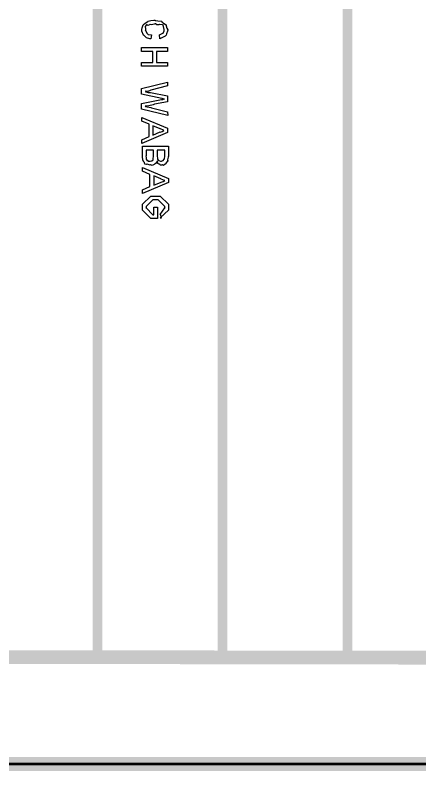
# Model space of a CAD drawing. Extents: x 0.1 to 11.6, y 0.3 to 16.2.
# Drawn here: x 1.967 to 2.802, y 0.296 to 1.857 of the extents above; entities that cross this region are included whole.
import ezdxf

# ---------------------------------------------------------------- set-up
doc = ezdxf.new("R2010")
doc.units = 0
doc.header["$MEASUREMENT"] = 0

msp = doc.modelspace()

# ---------------------------------------------------------------- linework, layer by layer
at = {"color": 0, "const_width": 0.005208}
msp.add_lwpolyline([(0.155003, 16.22), (11.57, 16.22), (11.57, 0.310004), (0.155003, 0.310004), (0.155003, 16.22)], close=True, dxfattribs=at)
at = {"color": 0}
for points, const_width in [([(2.13667, 0.530003), (2.13667, 4.18001)], 0.02), ([(2.39501, 0.530003), (2.39501, 4.18001)], 0.02), ([(2.65332, 0.530003), (2.65332, 4.18001)], 0.02), ([(11.315, 0.516656), (0.398329, 0.533311)], 0.028333), ([(11.57, 0.310004), (0.155003, 0.310004)], 0.028333)]:
    msp.add_lwpolyline(points, dxfattribs=dict(at, const_width=const_width))
for points in [[(2.24837, 1.81569), (2.24685, 1.80789), (2.24501, 1.80746), (2.23839, 1.8094), (2.23394, 1.81386), (2.23318, 1.81461), (2.23204, 1.81521), (2.22862, 1.82324), (2.22862, 1.8259), (2.22862, 1.8271), (2.22944, 1.83057), (2.23133, 1.83664), (2.23188, 1.8374), (2.23215, 1.83718), (2.23568, 1.8399), (2.24078, 1.84375), (2.24186, 1.84412), (2.24186, 1.84412), (2.2469, 1.84526), (2.25353, 1.84631), (2.25575, 1.84631), (2.25603, 1.84581), (2.26172, 1.84489), (2.26887, 1.84412), (2.26986, 1.84369), (2.26975, 1.84293), (2.27344, 1.83996), (2.27843, 1.83692), (2.27897, 1.8361), (2.27875, 1.83464), (2.28028, 1.82981), (2.28222, 1.82656), (2.28222, 1.82547), (2.28136, 1.82362), (2.27962, 1.81771), (2.27849, 1.81506), (2.27789, 1.8144), (2.27653, 1.81347), (2.26725, 1.80821), (2.26594, 1.80789), (2.26465, 1.81569), (2.26481, 1.81565), (2.27181, 1.81917), (2.27225, 1.81961), (2.27225, 1.81961), (2.27462, 1.82433), (2.27462, 1.8259), (2.27425, 1.82676), (2.27333, 1.83296), (2.27181, 1.83703), (2.27181, 1.83697), (2.27143, 1.83637), (2.26557, 1.83718), (2.26486, 1.8374), (2.26372, 1.83681), (2.25933, 1.83681), (2.25663, 1.83849), (2.25575, 1.83849), (2.25412, 1.83772), (2.24854, 1.83664), (2.24599, 1.8374), (2.24533, 1.83718), (2.24457, 1.83637), (2.24094, 1.83507), (2.23876, 1.83664), (2.23839, 1.83675), (2.23747, 1.83621), (2.23551, 1.83333), (2.23622, 1.82829), (2.23622, 1.82656), (2.23568, 1.82601), (2.23872, 1.8201), (2.23926, 1.81961), (2.23904, 1.81913), (2.24169, 1.81635), (2.24735, 1.81592), (2.24837, 1.81569)], [(2.22792, 1.78961), (2.28153, 1.78961), (2.28153, 1.78179), (2.25851, 1.78179), (2.25851, 1.759), (2.28153, 1.759), (2.28153, 1.75119), (2.22792, 1.75119), (2.22792, 1.759), (2.25092, 1.759), (2.25092, 1.78179), (2.22792, 1.78179), (2.22792, 1.78961)], [(2.22808, 1.70497), (2.28168, 1.71821), (2.28168, 1.71061), (2.24696, 1.70193), (2.24571, 1.70085), (2.24067, 1.69906), (2.2366, 1.69933), (2.23568, 1.69911), (2.23649, 1.69814), (2.24175, 1.69667), (2.24582, 1.69706), (2.2461, 1.69694), (2.28168, 1.68978), (2.28168, 1.67785), (2.25456, 1.67242), (2.25179, 1.67128), (2.243, 1.66906), (2.23708, 1.66878), (2.23568, 1.66851), (2.236, 1.66781), (2.24713, 1.66558), (2.24826, 1.66525), (2.28168, 1.65679), (2.2819, 1.64942), (2.22808, 1.66265), (2.22808, 1.67415), (2.26932, 1.68261), (2.26932, 1.68261), (2.27175, 1.68267), (2.27431, 1.68371), (2.27517, 1.68369), (2.27431, 1.68321), (2.2704, 1.68468), (2.26996, 1.68479), (2.22808, 1.69325), (2.22808, 1.70497)], [(2.22819, 1.6454), (2.28179, 1.62304), (2.28179, 1.61415), (2.22819, 1.59179), (2.22819, 1.59939), (2.2436, 1.6059), (2.2436, 1.63129), (2.22819, 1.63781), (2.22819, 1.6454)], [(2.25119, 1.62825), (2.25119, 1.60894), (2.26639, 1.61544), (2.26649, 1.61518), (2.27046, 1.61626), (2.27403, 1.61865), (2.27419, 1.61871), (2.27333, 1.61882), (2.26699, 1.62164), (2.26617, 1.62196), (2.25119, 1.62825)], [(2.22982, 1.58567), (2.28342, 1.58567), (2.28342, 1.56526), (2.28261, 1.56358), (2.28153, 1.55794), (2.28207, 1.55583), (2.2819, 1.55528), (2.28093, 1.55453), (2.2786, 1.55154), (2.27761, 1.54975), (2.27713, 1.54943), (2.27642, 1.5485), (2.27333, 1.54639), (2.27143, 1.54725), (2.27083, 1.54725), (2.26981, 1.54682), (2.26617, 1.54665), (2.2654, 1.5491), (2.26497, 1.54943), (2.26443, 1.54915), (2.26144, 1.55051), (2.26069, 1.55485), (2.26042, 1.5555), (2.25993, 1.55453), (2.25581, 1.54981), (2.25521, 1.54943), (2.25401, 1.54844), (2.24972, 1.54639), (2.24729, 1.54725), (2.24653, 1.54725), (2.24561, 1.5465), (2.23947, 1.54856), (2.23893, 1.54878), (2.23813, 1.54839), (2.23465, 1.54915), (2.23383, 1.55231), (2.2335, 1.55268), (2.23292, 1.55296), (2.23085, 1.55757), (2.23068, 1.55811), (2.23047, 1.55811), (2.22982, 1.56412), (2.22982, 1.56614), (2.22982, 1.58567)], [(2.23742, 1.57785), (2.23742, 1.56614), (2.23693, 1.56575), (2.23757, 1.56224), (2.23762, 1.56201), (2.23725, 1.56131), (2.23714, 1.55875), (2.23876, 1.5586), (2.23893, 1.55832), (2.23867, 1.558), (2.23876, 1.55615), (2.24104, 1.5561), (2.24132, 1.55593), (2.24121, 1.55589), (2.24169, 1.55479), (2.24431, 1.55507), (2.24522, 1.55507), (2.2455, 1.55479), (2.24903, 1.55544), (2.24935, 1.5555), (2.24935, 1.5555), (2.25185, 1.55811), (2.25196, 1.55854), (2.25196, 1.55854), (2.25157, 1.56088), (2.25282, 1.56467), (2.25282, 1.56592), (2.25282, 1.57786), (2.23742, 1.57785)], [(2.26042, 1.57785), (2.26042, 1.56679), (2.26014, 1.56592), (2.26096, 1.5606), (2.26107, 1.56028), (2.2609, 1.55946), (2.26313, 1.55658), (2.26346, 1.55637), (2.26346, 1.55637), (2.26687, 1.55507), (2.26801, 1.55507), (2.26801, 1.55507), (2.26893, 1.55501), (2.27203, 1.55615), (2.27235, 1.55637), (2.27235, 1.55637), (2.27485, 1.55946), (2.27496, 1.55985), (2.27496, 1.55985), (2.27582, 1.56569), (2.27582, 1.56765), (2.27582, 1.57785), (2.26042, 1.57785)], [(2.22993, 1.54189), (2.28353, 1.51953), (2.28353, 1.51064), (2.22993, 1.48828), (2.22993, 1.49588), (2.24533, 1.50239), (2.24533, 1.52778), (2.22993, 1.53429), (2.22993, 1.54189)], [(2.25293, 1.52474), (2.25293, 1.50543), (2.26812, 1.51193), (2.26824, 1.51167), (2.27219, 1.51275), (2.27576, 1.51514), (2.27593, 1.51519), (2.27507, 1.51529), (2.26872, 1.51813), (2.2679, 1.51844), (2.25293, 1.52474)], [(2.25299, 1.4599), (2.26058, 1.4599), (2.26058, 1.4369), (2.2469, 1.4369), (2.22999, 1.45383), (2.22999, 1.45751), (2.22999, 1.46599), (2.2469, 1.48292), (2.25646, 1.48292), (2.26665, 1.48292), (2.28358, 1.46599), (2.28358, 1.45817), (2.28358, 1.45404), (2.26665, 1.43778), (2.26882, 1.43778), (2.26687, 1.44472), (2.266, 1.44472), (2.27599, 1.45861), (2.27599, 1.45817), (2.27599, 1.46143), (2.2621, 1.4751), (2.25667, 1.4751), (2.25146, 1.4751), (2.23757, 1.46143), (2.23757, 1.45817), (2.23757, 1.45839), (2.25146, 1.4445), (2.25299, 1.4445), (2.25299, 1.4599)]]:
    msp.add_lwpolyline(points, close=True, dxfattribs=at)

doc.saveas('drawing.dxf')
